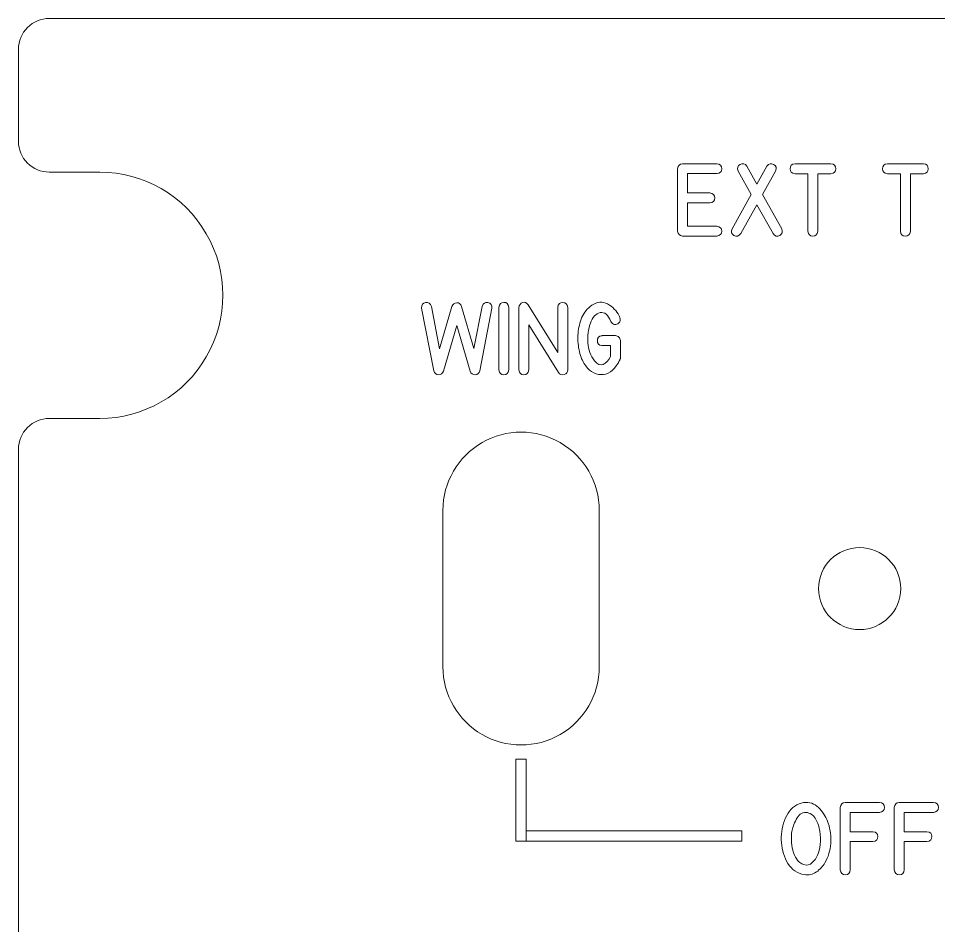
# Model space of a CAD drawing. Header units: millimetres. Extents: x -209 to 236, y -93 to 88.
# Drawn here: x -208.64 to -163.79, y 43.33 to 87.52 of the extents above; entities that cross this region are included whole.
import ezdxf

# ---------------------------------------------------------------- set-up
doc = ezdxf.new("R2010")
doc.units = ezdxf.units.MM
doc.header["$MEASUREMENT"] = 0
doc.layers.add('LED', color=7, linetype='Continuous')

msp = doc.modelspace()

# ---------------------------------------------------------------- linework, layer by layer
at = {"layer": 'LED', "color": 240, "lineweight": 9}
for points in [[(-184.3878, 47.4376), (-183.8878, 47.4376), (-183.8878, 51.4376), (-184.3878, 51.4376), (-184.3878, 47.4376)], [(-183.8878, 47.4376), (-173.3878, 47.4376), (-173.3878, 47.9376), (-183.8878, 47.9376), (-183.8878, 47.4376)]]:
    msp.add_lwpolyline(points, close=True, dxfattribs=at)
at = {"layer": 'LED', "color": 250, "lineweight": 9}
msp.add_ellipse((-167.6378, 59.7476), major_axis=(0, 2), ratio=1, dxfattribs=at)
for points, knots in [([(-64.1878, 86.0226), (-64.188, 86.4206), (-64.3464, 86.8023), (-64.628, 87.0836), (-64.628, 87.0836), (-64.9097, 87.3649), (-65.2897, 87.5228), (-65.6878, 87.5226), (-65.6878, 87.5226), (-65.6878, 87.5226), (-207.1378, 87.5226), (-207.1378, 87.5226), (-207.1378, 87.5226), (-207.5358, 87.5223), (-207.9175, 87.3639), (-208.1988, 87.0823), (-208.1988, 87.0823), (-208.4801, 86.8006), (-208.638, 86.4206), (-208.6378, 86.0226), (-208.6378, 86.0226), (-208.6378, 86.0226), (-208.6378, 81.5351), (-208.6378, 81.5351), (-208.6378, 81.5351), (-208.6375, 81.137), (-208.4791, 80.7553), (-208.1975, 80.474), (-208.1975, 80.474), (-207.9158, 80.1927), (-207.5358, 80.0348), (-207.1378, 80.0351), (-207.1378, 80.0351), (-207.1378, 80.0351), (-204.6753, 80.0351), (-204.6753, 80.0351), (-204.6753, 80.0351), (-202.5317, 80.0351), (-200.5509, 78.8915), (-199.4791, 77.0351), (-199.4791, 77.0351), (-198.4073, 75.1787), (-198.4073, 72.8915), (-199.4791, 71.0351), (-199.4791, 71.0351), (-200.5509, 69.1787), (-202.5317, 68.0351), (-204.6753, 68.0351), (-204.6753, 68.0351), (-204.6753, 68.0351), (-207.1378, 68.0351), (-207.1378, 68.0351), (-207.1378, 68.0351), (-207.5358, 68.0348), (-207.9175, 67.8764), (-208.1988, 67.5948), (-208.1988, 67.5948), (-208.4801, 67.3131), (-208.638, 66.9331), (-208.6378, 66.5351), (-208.6378, 66.5351), (-208.6378, 66.5351), (-208.6378, 24.3851), (-208.6378, 24.3851), (-208.6378, 24.3851), (-208.6375, 23.987), (-208.4791, 23.6053), (-208.1975, 23.324), (-208.1975, 23.324), (-207.9158, 23.0427), (-207.5358, 22.8848), (-207.1378, 22.8851), (-207.1378, 22.8851), (-207.1378, 22.8851), (-204.6753, 22.8851), (-204.6753, 22.8851), (-204.6753, 22.8851), (-202.5317, 22.8851), (-200.5509, 21.7415), (-199.4791, 19.8851), (-199.4791, 19.8851), (-198.4073, 18.0287), (-198.4073, 15.7415), (-199.4791, 13.8851), (-199.4791, 13.8851), (-200.5509, 12.0287), (-202.5317, 10.8851), (-204.6753, 10.8851), (-204.6753, 10.8851), (-204.6753, 10.8851), (-207.1378, 10.8851), (-207.1378, 10.8851), (-207.1378, 10.8851), (-207.5358, 10.8848), (-207.9175, 10.7264), (-208.1988, 10.4448), (-208.1988, 10.4448), (-208.4801, 10.1631), (-208.638, 9.7831), (-208.6378, 9.3851), (-208.6378, 9.3851), (-208.6378, 9.3851), (-208.6378, -70.8649), (-208.6378, -70.8649), (-208.6378, -70.8649), (-208.6375, -71.263), (-208.4791, -71.6447), (-208.1975, -71.926), (-208.1975, -71.926), (-207.9158, -72.2073), (-207.5358, -72.3652), (-207.1378, -72.3649), (-207.1378, -72.3649), (-207.1378, -72.3649), (-204.6753, -72.3649), (-204.6753, -72.3649), (-204.6753, -72.3649), (-202.5317, -72.3649), (-200.5509, -73.5085), (-199.4791, -75.3649), (-199.4791, -75.3649), (-198.4073, -77.2213), (-198.4073, -79.5085), (-199.4791, -81.3649), (-199.4791, -81.3649), (-200.5509, -83.2213), (-202.5317, -84.3649), (-204.6753, -84.3649), (-204.6753, -84.3649), (-204.6753, -84.3649), (-207.1378, -84.3649), (-207.1378, -84.3649), (-207.1378, -84.3649), (-207.5358, -84.3652), (-207.9175, -84.5236), (-208.1988, -84.8052), (-208.1988, -84.8052), (-208.4801, -85.0869), (-208.638, -85.4669), (-208.6378, -85.8649), (-208.6378, -85.8649), (-208.6378, -85.8649), (-208.6378, -90.3524), (-208.6378, -90.3524), (-208.6378, -90.3524), (-208.6375, -90.7505), (-208.4791, -91.1322), (-208.1975, -91.4135), (-208.1975, -91.4135), (-207.9158, -91.6948), (-207.5358, -91.8527), (-207.1378, -91.8524), (-207.1378, -91.8524), (-207.1378, -91.8524), (-65.6878, -91.8524), (-65.6878, -91.8524), (-65.6878, -91.8524), (-65.2897, -91.8522), (-64.908, -91.6938), (-64.6267, -91.4121), (-64.6267, -91.4121), (-64.3454, -91.1305), (-64.1875, -90.7505), (-64.1878, -90.3524), (-64.1878, -90.3524), (-64.1878, -90.3524), (-64.1878, -85.8649), (-64.1878, -85.8649), (-64.1878, -85.8649), (-64.188, -85.4669), (-64.3464, -85.0852), (-64.628, -84.8039), (-64.628, -84.8039), (-64.9097, -84.5226), (-65.2897, -84.3647), (-65.6878, -84.3649), (-65.6878, -84.3649), (-65.6878, -84.3649), (-68.1503, -84.3649), (-68.1503, -84.3649), (-68.1503, -84.3649), (-69.7406, -84.3659), (-71.2661, -83.7352), (-72.3913, -82.6114), (-72.3913, -82.6114), (-73.5165, -81.4876), (-74.1493, -79.9552), (-74.1503, -78.3649), (-74.1503, -78.3649), (-74.1503, -78.3649), (-74.1503, 16.8851), (-74.1503, 16.8851), (-74.1503, 16.8851), (-74.1513, 18.4754), (-73.5205, 20.0009), (-72.3967, 21.1261), (-72.3967, 21.1261), (-71.2729, 22.2514), (-69.7406, 22.8841), (-68.1503, 22.8851), (-68.1503, 22.8851), (-68.1503, 22.8851), (-65.6878, 22.8851), (-65.6878, 22.8851), (-65.6878, 22.8851), (-65.2897, 22.8853), (-64.908, 23.0437), (-64.6267, 23.3254), (-64.6267, 23.3254), (-64.3454, 23.607), (-64.1875, 23.987), (-64.1878, 24.3851), (-64.1878, 24.3851), (-64.1878, 24.3851), (-64.1878, 66.5351), (-64.1878, 66.5351), (-64.1878, 66.5351), (-64.188, 66.9331), (-64.3464, 67.3148), (-64.628, 67.5961), (-64.628, 67.5961), (-64.9097, 67.8774), (-65.2897, 68.0353), (-65.6878, 68.0351), (-65.6878, 68.0351), (-65.6878, 68.0351), (-68.1503, 68.0351), (-68.1503, 68.0351), (-68.1503, 68.0351), (-70.2939, 68.0351), (-72.2746, 69.1787), (-73.3464, 71.0351), (-73.3464, 71.0351), (-74.4182, 72.8915), (-74.4182, 75.1787), (-73.3464, 77.0351), (-73.3464, 77.0351), (-72.2746, 78.8915), (-70.2939, 80.0351), (-68.1503, 80.0351), (-68.1503, 80.0351), (-68.1503, 80.0351), (-65.6878, 80.0351), (-65.6878, 80.0351), (-65.6878, 80.0351), (-65.2897, 80.0353), (-64.908, 80.1937), (-64.6267, 80.4754), (-64.6267, 80.4754), (-64.3454, 80.757), (-64.1875, 81.137), (-64.1878, 81.5351), (-64.1878, 81.5351), (-64.1878, 81.5351), (-64.1878, 86.0226), (-64.1878, 86.0226)], [0, 0, 0, 0, 0.0153846, 0.0153846, 0.0153846, 0.0153846, 0.0307692, 0.0307692, 0.0307692, 0.0307692, 0.0461538, 0.0461538, 0.0461538, 0.0461538, 0.0615385, 0.0615385, 0.0615385, 0.0615385, 0.0769231, 0.0769231, 0.0769231, 0.0769231, 0.0923077, 0.0923077, 0.0923077, 0.0923077, 0.1076923, 0.1076923, 0.1076923, 0.1076923, 0.1230769, 0.1230769, 0.1230769, 0.1230769, 0.1384615, 0.1384615, 0.1384615, 0.1384615, 0.1538462, 0.1538462, 0.1538462, 0.1538462, 0.1692308, 0.1692308, 0.1692308, 0.1692308, 0.1846154, 0.1846154, 0.1846154, 0.1846154, 0.2, 0.2, 0.2, 0.2, 0.2153846, 0.2153846, 0.2153846, 0.2153846, 0.2307692, 0.2307692, 0.2307692, 0.2307692, 0.2461538, 0.2461538, 0.2461538, 0.2461538, 0.2615385, 0.2615385, 0.2615385, 0.2615385, 0.2769231, 0.2769231, 0.2769231, 0.2769231, 0.2923077, 0.2923077, 0.2923077, 0.2923077, 0.3076923, 0.3076923, 0.3076923, 0.3076923, 0.3230769, 0.3230769, 0.3230769, 0.3230769, 0.3384615, 0.3384615, 0.3384615, 0.3384615, 0.3538462, 0.3538462, 0.3538462, 0.3538462, 0.3692308, 0.3692308, 0.3692308, 0.3692308, 0.3846154, 0.3846154, 0.3846154, 0.3846154, 0.4, 0.4, 0.4, 0.4, 0.4153846, 0.4153846, 0.4153846, 0.4153846, 0.4307692, 0.4307692, 0.4307692, 0.4307692, 0.4461538, 0.4461538, 0.4461538, 0.4461538, 0.4615385, 0.4615385, 0.4615385, 0.4615385, 0.4769231, 0.4769231, 0.4769231, 0.4769231, 0.4923077, 0.4923077, 0.4923077, 0.4923077, 0.5076923, 0.5076923, 0.5076923, 0.5076923, 0.5230769, 0.5230769, 0.5230769, 0.5230769, 0.5384615, 0.5384615, 0.5384615, 0.5384615, 0.5538462, 0.5538462, 0.5538462, 0.5538462, 0.5692308, 0.5692308, 0.5692308, 0.5692308, 0.5846154, 0.5846154, 0.5846154, 0.5846154, 0.6, 0.6, 0.6, 0.6, 0.6153846, 0.6153846, 0.6153846, 0.6153846, 0.6307692, 0.6307692, 0.6307692, 0.6307692, 0.6461538, 0.6461538, 0.6461538, 0.6461538, 0.6615385, 0.6615385, 0.6615385, 0.6615385, 0.6769231, 0.6769231, 0.6769231, 0.6769231, 0.6923077, 0.6923077, 0.6923077, 0.6923077, 0.7076923, 0.7076923, 0.7076923, 0.7076923, 0.7230769, 0.7230769, 0.7230769, 0.7230769, 0.7384615, 0.7384615, 0.7384615, 0.7384615, 0.7538462, 0.7538462, 0.7538462, 0.7538462, 0.7692308, 0.7692308, 0.7692308, 0.7692308, 0.7846154, 0.7846154, 0.7846154, 0.7846154, 0.8, 0.8, 0.8, 0.8, 0.8153846, 0.8153846, 0.8153846, 0.8153846, 0.8307692, 0.8307692, 0.8307692, 0.8307692, 0.8461538, 0.8461538, 0.8461538, 0.8461538, 0.8615385, 0.8615385, 0.8615385, 0.8615385, 0.8769231, 0.8769231, 0.8769231, 0.8769231, 0.8923077, 0.8923077, 0.8923077, 0.8923077, 0.9076923, 0.9076923, 0.9076923, 0.9076923, 0.9230769, 0.9230769, 0.9230769, 0.9230769, 0.9384615, 0.9384615, 0.9384615, 0.9384615, 0.9538462, 0.9538462, 0.9538462, 0.9538462, 0.9692308, 0.9692308, 0.9692308, 0.9692308, 1, 1, 1, 1]), ([(-180.3278, 63.5576), (-180.3278, 63.5576), (-180.3278, 55.9376), (-180.3278, 55.9376), (-180.3278, 55.9376), (-180.3278, 54.5764), (-181.0539, 53.3186), (-182.2328, 52.638), (-182.2328, 52.638), (-183.4116, 51.9574), (-184.8639, 51.9574), (-186.0428, 52.638), (-186.0428, 52.638), (-187.2216, 53.3186), (-187.9478, 54.5764), (-187.9478, 55.9376), (-187.9478, 55.9376), (-187.9478, 55.9376), (-187.9478, 63.5576), (-187.9478, 63.5576), (-187.9478, 63.5576), (-187.9478, 64.9188), (-187.2216, 66.1765), (-186.0428, 66.8571), (-186.0428, 66.8571), (-184.8639, 67.5377), (-183.4116, 67.5377), (-182.2328, 66.8571), (-182.2328, 66.8571), (-181.0539, 66.1765), (-180.3278, 64.9188), (-180.3278, 63.5576)], [0, 0, 0, 0, 0.1111111, 0.1111111, 0.1111111, 0.1111111, 0.2222222, 0.2222222, 0.2222222, 0.2222222, 0.3333333, 0.3333333, 0.3333333, 0.3333333, 0.4444444, 0.4444444, 0.4444444, 0.4444444, 0.5555556, 0.5555556, 0.5555556, 0.5555556, 0.6666667, 0.6666667, 0.6666667, 0.6666667, 0.7777778, 0.7777778, 0.7777778, 0.7777778, 1, 1, 1, 1])]:
    msp.add_open_spline(points, degree=3, knots=knots, dxfattribs=at)
at = {"layer": 'LED', "color": 240, "lineweight": 9}
for points, knots in [([(-174.6032, 79.9623), (-174.6032, 79.9623), (-176.0313, 79.9623), (-176.0313, 79.9623), (-176.0313, 79.9623), (-176.0313, 79.9623), (-176.0313, 79.0199), (-176.0313, 79.0199), (-176.0313, 79.0199), (-176.0313, 79.0199), (-174.9424, 79.0199), (-174.9424, 79.0199), (-174.9424, 79.0199), (-174.7796, 78.9958), (-174.6984, 78.914), (-174.699, 78.7747), (-174.699, 78.7747), (-174.6996, 78.6348), (-174.7807, 78.5536), (-174.9424, 78.5307), (-174.9424, 78.5307), (-174.9424, 78.5307), (-176.0313, 78.5307), (-176.0313, 78.5307), (-176.0313, 78.5307), (-176.0313, 78.5307), (-176.0313, 77.3989), (-176.0313, 77.3989), (-176.0313, 77.3989), (-176.0313, 77.3989), (-174.6032, 77.3989), (-174.6032, 77.3989), (-174.6032, 77.3989), (-174.4415, 77.3748), (-174.3604, 77.2942), (-174.3604, 77.1561), (-174.3604, 77.1561), (-174.3604, 77.0185), (-174.4415, 76.9379), (-174.6032, 76.915), (-174.6032, 76.915), (-174.6032, 76.915), (-176.2706, 76.915), (-176.2706, 76.915), (-176.2706, 76.915), (-176.4141, 76.9332), (-176.4958, 77.015), (-176.5152, 77.1596), (-176.5152, 77.1596), (-176.5152, 77.1596), (-176.5152, 80.2016), (-176.5152, 80.2016), (-176.5152, 80.2016), (-176.4934, 80.3533), (-176.4117, 80.4333), (-176.2706, 80.4427), (-176.2706, 80.4427), (-176.2706, 80.4427), (-174.6032, 80.4427), (-174.6032, 80.4427), (-174.6032, 80.4427), (-174.4415, 80.4304), (-174.3604, 80.3492), (-174.361, 80.2005), (-174.361, 80.2005), (-174.3615, 80.0517), (-174.4427, 79.9723), (-174.6032, 79.9623)], [0, 0, 0, 0, 0.0555556, 0.0555556, 0.0555556, 0.0555556, 0.1111111, 0.1111111, 0.1111111, 0.1111111, 0.1666667, 0.1666667, 0.1666667, 0.1666667, 0.2222222, 0.2222222, 0.2222222, 0.2222222, 0.2777778, 0.2777778, 0.2777778, 0.2777778, 0.3333333, 0.3333333, 0.3333333, 0.3333333, 0.3888889, 0.3888889, 0.3888889, 0.3888889, 0.4444444, 0.4444444, 0.4444444, 0.4444444, 0.5, 0.5, 0.5, 0.5, 0.5555556, 0.5555556, 0.5555556, 0.5555556, 0.6111111, 0.6111111, 0.6111111, 0.6111111, 0.6666667, 0.6666667, 0.6666667, 0.6666667, 0.7222222, 0.7222222, 0.7222222, 0.7222222, 0.7777778, 0.7777778, 0.7777778, 0.7777778, 0.8333333, 0.8333333, 0.8333333, 0.8333333, 0.8888889, 0.8888889, 0.8888889, 0.8888889, 1, 1, 1, 1]), ([(-173.8559, 77.2766), (-173.8559, 77.2766), (-172.924, 78.944), (-172.924, 78.944), (-172.924, 78.944), (-172.924, 78.944), (-173.5596, 80.0829), (-173.5596, 80.0829), (-173.5596, 80.0829), (-173.6208, 80.2334), (-173.589, 80.3433), (-173.4649, 80.4127), (-173.4649, 80.4127), (-173.3409, 80.4821), (-173.2309, 80.4509), (-173.1339, 80.3186), (-173.1339, 80.3186), (-173.1339, 80.3186), (-172.6483, 79.442), (-172.6483, 79.442), (-172.6483, 79.442), (-172.6483, 79.442), (-172.1591, 80.3186), (-172.1591, 80.3186), (-172.1591, 80.3186), (-172.0627, 80.4509), (-171.9533, 80.4821), (-171.8304, 80.4133), (-171.8304, 80.4133), (-171.7076, 80.3445), (-171.6752, 80.234), (-171.734, 80.0811), (-171.734, 80.0811), (-171.734, 80.0811), (-172.3678, 78.944), (-172.3678, 78.944), (-172.3678, 78.944), (-172.3678, 78.944), (-171.4377, 77.2766), (-171.4377, 77.2766), (-171.4377, 77.2766), (-171.3754, 77.1249), (-171.4077, 77.0144), (-171.5341, 76.945), (-171.5341, 76.945), (-171.6605, 76.8756), (-171.7687, 76.9079), (-171.8593, 77.0426), (-171.8593, 77.0426), (-171.8593, 77.0426), (-172.6483, 78.4478), (-172.6483, 78.4478), (-172.6483, 78.4478), (-172.6483, 78.4478), (-173.4285, 77.0426), (-173.4285, 77.0426), (-173.4285, 77.0426), (-173.5284, 76.9115), (-173.6402, 76.8797), (-173.7636, 76.9479), (-173.7636, 76.9479), (-173.8871, 77.0155), (-173.9183, 77.1249), (-173.8559, 77.2766)], [0, 0, 0, 0, 0.0588235, 0.0588235, 0.0588235, 0.0588235, 0.1176471, 0.1176471, 0.1176471, 0.1176471, 0.1764706, 0.1764706, 0.1764706, 0.1764706, 0.2352941, 0.2352941, 0.2352941, 0.2352941, 0.2941176, 0.2941176, 0.2941176, 0.2941176, 0.3529412, 0.3529412, 0.3529412, 0.3529412, 0.4117647, 0.4117647, 0.4117647, 0.4117647, 0.4705882, 0.4705882, 0.4705882, 0.4705882, 0.5294118, 0.5294118, 0.5294118, 0.5294118, 0.5882353, 0.5882353, 0.5882353, 0.5882353, 0.6470588, 0.6470588, 0.6470588, 0.6470588, 0.7058824, 0.7058824, 0.7058824, 0.7058824, 0.7647059, 0.7647059, 0.7647059, 0.7647059, 0.8235294, 0.8235294, 0.8235294, 0.8235294, 0.8823529, 0.8823529, 0.8823529, 0.8823529, 1, 1, 1, 1]), ([(-170.156, 77.1561), (-170.156, 77.1561), (-170.156, 79.9571), (-170.156, 79.9571), (-170.156, 79.9571), (-170.156, 79.9571), (-170.788, 79.9571), (-170.788, 79.9571), (-170.788, 79.9571), (-170.9486, 79.9694), (-171.0291, 80.0505), (-171.0285, 80.1987), (-171.0285, 80.1987), (-171.0279, 80.3475), (-170.9474, 80.4292), (-170.788, 80.4427), (-170.788, 80.4427), (-170.788, 80.4427), (-169.0395, 80.4427), (-169.0395, 80.4427), (-169.0395, 80.4427), (-168.8813, 80.4304), (-168.8014, 80.3486), (-168.8008, 80.1987), (-168.8008, 80.1987), (-168.8002, 80.0494), (-168.8801, 79.9682), (-169.0395, 79.9571), (-169.0395, 79.9571), (-169.0395, 79.9571), (-169.6698, 79.9571), (-169.6698, 79.9571), (-169.6698, 79.9571), (-169.6698, 79.9571), (-169.6698, 77.1561), (-169.6698, 77.1561), (-169.6698, 77.1561), (-169.6962, 76.9932), (-169.7809, 76.9126), (-169.9243, 76.915), (-169.9243, 76.915), (-170.0672, 76.9174), (-170.1442, 76.9979), (-170.156, 77.1561)], [0, 0, 0, 0, 0.0833333, 0.0833333, 0.0833333, 0.0833333, 0.1666667, 0.1666667, 0.1666667, 0.1666667, 0.25, 0.25, 0.25, 0.25, 0.3333333, 0.3333333, 0.3333333, 0.3333333, 0.4166667, 0.4166667, 0.4166667, 0.4166667, 0.5, 0.5, 0.5, 0.5, 0.5833333, 0.5833333, 0.5833333, 0.5833333, 0.6666667, 0.6666667, 0.6666667, 0.6666667, 0.75, 0.75, 0.75, 0.75, 0.8333333, 0.8333333, 0.8333333, 0.8333333, 1, 1, 1, 1]), ([(-165.65, 77.1561), (-165.65, 77.1561), (-165.65, 79.9571), (-165.65, 79.9571), (-165.65, 79.9571), (-165.65, 79.9571), (-166.282, 79.9571), (-166.282, 79.9571), (-166.282, 79.9571), (-166.4426, 79.9694), (-166.5231, 80.0505), (-166.5225, 80.1987), (-166.5225, 80.1987), (-166.5219, 80.3475), (-166.4414, 80.4292), (-166.282, 80.4427), (-166.282, 80.4427), (-166.282, 80.4427), (-164.5335, 80.4427), (-164.5335, 80.4427), (-164.5335, 80.4427), (-164.3753, 80.4304), (-164.2954, 80.3486), (-164.2948, 80.1987), (-164.2948, 80.1987), (-164.2942, 80.0494), (-164.3741, 79.9682), (-164.5335, 79.9571), (-164.5335, 79.9571), (-164.5335, 79.9571), (-165.1638, 79.9571), (-165.1638, 79.9571), (-165.1638, 79.9571), (-165.1638, 79.9571), (-165.1638, 77.1561), (-165.1638, 77.1561), (-165.1638, 77.1561), (-165.1902, 76.9932), (-165.2749, 76.9126), (-165.4183, 76.915), (-165.4183, 76.915), (-165.5612, 76.9174), (-165.6382, 76.9979), (-165.65, 77.1561)], [0, 0, 0, 0, 0.0833333, 0.0833333, 0.0833333, 0.0833333, 0.1666667, 0.1666667, 0.1666667, 0.1666667, 0.25, 0.25, 0.25, 0.25, 0.3333333, 0.3333333, 0.3333333, 0.3333333, 0.4166667, 0.4166667, 0.4166667, 0.4166667, 0.5, 0.5, 0.5, 0.5, 0.5833333, 0.5833333, 0.5833333, 0.5833333, 0.6666667, 0.6666667, 0.6666667, 0.6666667, 0.75, 0.75, 0.75, 0.75, 0.8333333, 0.8333333, 0.8333333, 0.8333333, 1, 1, 1, 1]), ([(-187.0411, 73.4948), (-187.0411, 73.4948), (-186.4378, 71.4346), (-186.4378, 71.4346), (-186.4378, 71.4346), (-186.4378, 71.4346), (-186.0351, 73.4948), (-186.0351, 73.4948), (-186.0351, 73.4948), (-185.9869, 73.65), (-185.8922, 73.713), (-185.7517, 73.6841), (-185.7517, 73.6841), (-185.6106, 73.6553), (-185.5465, 73.5619), (-185.5577, 73.4037), (-185.5577, 73.4037), (-185.5577, 73.4037), (-186.1538, 70.3616), (-186.1538, 70.3616), (-186.1538, 70.3616), (-186.1903, 70.2341), (-186.2656, 70.1682), (-186.3784, 70.1635), (-186.3784, 70.1635), (-186.4913, 70.1588), (-186.5736, 70.217), (-186.6242, 70.3375), (-186.6242, 70.3375), (-186.6242, 70.3375), (-187.2751, 72.5594), (-187.2751, 72.5594), (-187.2751, 72.5594), (-187.2751, 72.5594), (-187.9212, 70.3375), (-187.9212, 70.3375), (-187.9212, 70.3375), (-187.9735, 70.2135), (-188.0547, 70.1553), (-188.164, 70.1635), (-188.164, 70.1635), (-188.2728, 70.1717), (-188.3498, 70.2376), (-188.3945, 70.3616), (-188.3945, 70.3616), (-188.3945, 70.3616), (-188.9907, 73.4037), (-188.9907, 73.4037), (-188.9907, 73.4037), (-188.9907, 73.5677), (-188.9254, 73.6624), (-188.7943, 73.6871), (-188.7943, 73.6871), (-188.6632, 73.7118), (-188.568, 73.6477), (-188.5086, 73.4948), (-188.5086, 73.4948), (-188.5086, 73.4948), (-188.1105, 71.4311), (-188.1105, 71.4311), (-188.1105, 71.4311), (-188.1105, 71.4311), (-187.5079, 73.4948), (-187.5079, 73.4948), (-187.5079, 73.4948), (-187.4585, 73.6083), (-187.3791, 73.6671), (-187.2709, 73.6706), (-187.2709, 73.6706), (-187.1622, 73.6741), (-187.0857, 73.6154), (-187.0411, 73.4948)], [0, 0, 0, 0, 0.0526316, 0.0526316, 0.0526316, 0.0526316, 0.1052632, 0.1052632, 0.1052632, 0.1052632, 0.1578947, 0.1578947, 0.1578947, 0.1578947, 0.2105263, 0.2105263, 0.2105263, 0.2105263, 0.2631579, 0.2631579, 0.2631579, 0.2631579, 0.3157895, 0.3157895, 0.3157895, 0.3157895, 0.3684211, 0.3684211, 0.3684211, 0.3684211, 0.4210526, 0.4210526, 0.4210526, 0.4210526, 0.4736842, 0.4736842, 0.4736842, 0.4736842, 0.5263158, 0.5263158, 0.5263158, 0.5263158, 0.5789474, 0.5789474, 0.5789474, 0.5789474, 0.6315789, 0.6315789, 0.6315789, 0.6315789, 0.6842105, 0.6842105, 0.6842105, 0.6842105, 0.7368421, 0.7368421, 0.7368421, 0.7368421, 0.7894737, 0.7894737, 0.7894737, 0.7894737, 0.8421053, 0.8421053, 0.8421053, 0.8421053, 0.8947368, 0.8947368, 0.8947368, 0.8947368, 1, 1, 1, 1]), ([(-184.7345, 70.401), (-184.7598, 70.2393), (-184.8415, 70.1588), (-184.9797, 70.1594), (-184.9797, 70.1594), (-185.1185, 70.16), (-185.1996, 70.2405), (-185.2237, 70.401), (-185.2237, 70.401), (-185.2237, 70.401), (-185.2237, 73.4466), (-185.2237, 73.4466), (-185.2237, 73.4466), (-185.1996, 73.6083), (-185.1185, 73.69), (-184.9797, 73.6906), (-184.9797, 73.6906), (-184.8415, 73.6912), (-184.7598, 73.6095), (-184.7345, 73.4466), (-184.7345, 73.4466), (-184.7345, 73.4466), (-184.7345, 70.401), (-184.7345, 70.401)], [0, 0, 0, 0, 0.1428571, 0.1428571, 0.1428571, 0.1428571, 0.2857143, 0.2857143, 0.2857143, 0.2857143, 0.4285714, 0.4285714, 0.4285714, 0.4285714, 0.5714286, 0.5714286, 0.5714286, 0.5714286, 0.7142857, 0.7142857, 0.7142857, 0.7142857, 1, 1, 1, 1]), ([(-181.8666, 70.401), (-181.8666, 70.2805), (-181.9248, 70.2041), (-182.0412, 70.1711), (-182.0412, 70.1711), (-182.1582, 70.1388), (-182.2481, 70.1729), (-182.3128, 70.274), (-182.3128, 70.274), (-182.3128, 70.274), (-183.7598, 72.5941), (-183.7598, 72.5941), (-183.7598, 72.5941), (-183.7598, 72.5941), (-183.7598, 70.401), (-183.7598, 70.401), (-183.7598, 70.401), (-183.785, 70.2405), (-183.8662, 70.16), (-184.0032, 70.16), (-184.0032, 70.16), (-184.1407, 70.16), (-184.2213, 70.2405), (-184.2454, 70.401), (-184.2454, 70.401), (-184.2454, 70.401), (-184.2454, 73.4431), (-184.2454, 73.4431), (-184.2454, 73.4431), (-184.2283, 73.5624), (-184.1672, 73.6412), (-184.062, 73.6794), (-184.062, 73.6794), (-183.9567, 73.7171), (-183.8691, 73.6812), (-183.7991, 73.5724), (-183.7991, 73.5724), (-183.7991, 73.5724), (-182.3522, 71.2489), (-182.3522, 71.2489), (-182.3522, 71.2489), (-182.3522, 71.2489), (-182.3522, 73.4431), (-182.3522, 73.4431), (-182.3522, 73.4431), (-182.3304, 73.6071), (-182.247, 73.6888), (-182.1017, 73.6871), (-182.1017, 73.6871), (-181.9565, 73.6853), (-181.8783, 73.6042), (-181.8666, 73.4431), (-181.8666, 73.4431), (-181.8666, 73.4431), (-181.8666, 70.401), (-181.8666, 70.401)], [0, 0, 0, 0, 0.0666667, 0.0666667, 0.0666667, 0.0666667, 0.1333333, 0.1333333, 0.1333333, 0.1333333, 0.2, 0.2, 0.2, 0.2, 0.2666667, 0.2666667, 0.2666667, 0.2666667, 0.3333333, 0.3333333, 0.3333333, 0.3333333, 0.4, 0.4, 0.4, 0.4, 0.4666667, 0.4666667, 0.4666667, 0.4666667, 0.5333333, 0.5333333, 0.5333333, 0.5333333, 0.6, 0.6, 0.6, 0.6, 0.6666667, 0.6666667, 0.6666667, 0.6666667, 0.7333333, 0.7333333, 0.7333333, 0.7333333, 0.8, 0.8, 0.8, 0.8, 0.8666667, 0.8666667, 0.8666667, 0.8666667, 1, 1, 1, 1]), ([(-180.1938, 71.5846), (-180.1938, 71.5846), (-180.2091, 71.5863), (-180.2091, 71.5863), (-180.2091, 71.5863), (-180.3497, 71.6034), (-180.4196, 71.6834), (-180.4196, 71.8256), (-180.4196, 71.8256), (-180.4196, 71.9679), (-180.3497, 72.0479), (-180.2091, 72.0649), (-180.2091, 72.0649), (-180.2091, 72.0649), (-180.1938, 72.0685), (-180.1938, 72.0685), (-180.1938, 72.0685), (-180.1938, 72.0685), (-180.1786, 72.0685), (-180.1786, 72.0685), (-180.1786, 72.0685), (-180.1786, 72.0685), (-179.543, 72.0685), (-179.543, 72.0685), (-179.543, 72.0685), (-179.476, 72.0685), (-179.4189, 72.0449), (-179.3713, 71.9973), (-179.3713, 71.9973), (-179.3237, 71.9497), (-179.3002, 71.8921), (-179.3002, 71.8256), (-179.3002, 71.8256), (-179.3002, 71.8256), (-179.3002, 70.9525), (-179.3002, 70.9525), (-179.3002, 70.9525), (-179.3002, 70.9525), (-179.3207, 70.9078), (-179.3207, 70.9078), (-179.3207, 70.9078), (-179.3207, 70.9078), (-179.3325, 70.8802), (-179.3325, 70.8802), (-179.3325, 70.8802), (-179.3325, 70.8802), (-179.3448, 70.8543), (-179.3448, 70.8543), (-179.3448, 70.8543), (-179.3448, 70.8543), (-179.3584, 70.8285), (-179.3584, 70.8285), (-179.3584, 70.8285), (-179.3584, 70.8285), (-179.3725, 70.8026), (-179.3725, 70.8026), (-179.3725, 70.8026), (-179.3725, 70.8026), (-179.3842, 70.7767), (-179.3842, 70.7767), (-179.3842, 70.7767), (-179.3842, 70.7767), (-179.3984, 70.7509), (-179.3984, 70.7509), (-179.3984, 70.7509), (-179.3984, 70.7509), (-179.4136, 70.725), (-179.4136, 70.725), (-179.4136, 70.725), (-179.6365, 70.3464), (-179.9134, 70.1611), (-180.2438, 70.1694), (-180.2438, 70.1694), (-180.5748, 70.1782), (-180.8524, 70.3652), (-181.0775, 70.7303), (-181.0775, 70.7303), (-181.1845, 70.9037), (-181.2633, 71.1207), (-181.3151, 71.3823), (-181.3151, 71.3823), (-181.3668, 71.6434), (-181.3827, 71.9103), (-181.3615, 72.1831), (-181.3615, 72.1831), (-181.3409, 72.4559), (-181.2774, 72.7152), (-181.1716, 72.9616), (-181.1716, 72.9616), (-181.0652, 73.2079), (-180.9064, 73.4037), (-180.6954, 73.5483), (-180.6954, 73.5483), (-180.4308, 73.7277), (-180.1739, 73.7482), (-179.9234, 73.6112), (-179.9234, 73.6112), (-179.6729, 73.4737), (-179.486, 73.2814), (-179.3619, 73.0333), (-179.3619, 73.0333), (-179.3619, 73.0333), (-179.3484, 73.0057), (-179.3484, 73.0057), (-179.3484, 73.0057), (-179.3484, 73.0057), (-179.3378, 72.9815), (-179.3378, 72.9815), (-179.3378, 72.9815), (-179.3378, 72.9815), (-179.3243, 72.9557), (-179.3243, 72.9557), (-179.3243, 72.9557), (-179.2849, 72.8469), (-179.3002, 72.7575), (-179.369, 72.6887), (-179.369, 72.6887), (-179.4354, 72.6235), (-179.5077, 72.5988), (-179.5859, 72.6153), (-179.5859, 72.6153), (-179.6641, 72.6323), (-179.7241, 72.6782), (-179.767, 72.754), (-179.767, 72.754), (-179.901, 73.0874), (-180.0739, 73.2326), (-180.2862, 73.1897), (-180.2862, 73.1897), (-180.4978, 73.1473), (-180.6566, 72.9739), (-180.7624, 72.6699), (-180.7624, 72.6699), (-180.8659, 72.376), (-180.9064, 72.0596), (-180.8847, 71.7216), (-180.8847, 71.7216), (-180.8629, 71.3835), (-180.7524, 71.0883), (-180.5537, 70.8373), (-180.5537, 70.8373), (-180.4173, 70.6615), (-180.2785, 70.6051), (-180.1368, 70.668), (-180.1368, 70.668), (-179.9957, 70.7315), (-179.8846, 70.849), (-179.8029, 71.0213), (-179.8029, 71.0213), (-179.8029, 71.0213), (-179.784, 71.0589), (-179.784, 71.0589), (-179.784, 71.0589), (-179.784, 71.0589), (-179.784, 71.5846), (-179.784, 71.5846), (-179.784, 71.5846), (-179.784, 71.5846), (-180.1938, 71.5846), (-180.1938, 71.5846)], [0, 0, 0, 0, 0.0243902, 0.0243902, 0.0243902, 0.0243902, 0.0487805, 0.0487805, 0.0487805, 0.0487805, 0.0731707, 0.0731707, 0.0731707, 0.0731707, 0.097561, 0.097561, 0.097561, 0.097561, 0.1219512, 0.1219512, 0.1219512, 0.1219512, 0.1463415, 0.1463415, 0.1463415, 0.1463415, 0.1707317, 0.1707317, 0.1707317, 0.1707317, 0.195122, 0.195122, 0.195122, 0.195122, 0.2195122, 0.2195122, 0.2195122, 0.2195122, 0.2439024, 0.2439024, 0.2439024, 0.2439024, 0.2682927, 0.2682927, 0.2682927, 0.2682927, 0.2926829, 0.2926829, 0.2926829, 0.2926829, 0.3170732, 0.3170732, 0.3170732, 0.3170732, 0.3414634, 0.3414634, 0.3414634, 0.3414634, 0.3658537, 0.3658537, 0.3658537, 0.3658537, 0.3902439, 0.3902439, 0.3902439, 0.3902439, 0.4146341, 0.4146341, 0.4146341, 0.4146341, 0.4390244, 0.4390244, 0.4390244, 0.4390244, 0.4634146, 0.4634146, 0.4634146, 0.4634146, 0.4878049, 0.4878049, 0.4878049, 0.4878049, 0.5121951, 0.5121951, 0.5121951, 0.5121951, 0.5365854, 0.5365854, 0.5365854, 0.5365854, 0.5609756, 0.5609756, 0.5609756, 0.5609756, 0.5853659, 0.5853659, 0.5853659, 0.5853659, 0.6097561, 0.6097561, 0.6097561, 0.6097561, 0.6341463, 0.6341463, 0.6341463, 0.6341463, 0.6585366, 0.6585366, 0.6585366, 0.6585366, 0.6829268, 0.6829268, 0.6829268, 0.6829268, 0.7073171, 0.7073171, 0.7073171, 0.7073171, 0.7317073, 0.7317073, 0.7317073, 0.7317073, 0.7560976, 0.7560976, 0.7560976, 0.7560976, 0.7804878, 0.7804878, 0.7804878, 0.7804878, 0.804878, 0.804878, 0.804878, 0.804878, 0.8292683, 0.8292683, 0.8292683, 0.8292683, 0.8536585, 0.8536585, 0.8536585, 0.8536585, 0.8780488, 0.8780488, 0.8780488, 0.8780488, 0.902439, 0.902439, 0.902439, 0.902439, 0.9268293, 0.9268293, 0.9268293, 0.9268293, 0.9512195, 0.9512195, 0.9512195, 0.9512195, 1, 1, 1, 1]), ([(-169.1659, 48.3149), (-169.0606, 47.9968), (-169.0206, 47.667), (-169.0465, 47.3248), (-169.0465, 47.3248), (-169.0724, 46.9826), (-169.1664, 46.6704), (-169.3281, 46.3876), (-169.3281, 46.3876), (-169.4304, 46.2118), (-169.5698, 46.0625), (-169.7468, 45.9396), (-169.7468, 45.9396), (-169.9237, 45.8167), (-170.1189, 45.7738), (-170.3324, 45.8108), (-170.3324, 45.8108), (-170.6804, 45.8714), (-170.9468, 46.0531), (-171.1314, 46.3547), (-171.1314, 46.3547), (-171.3166, 46.6569), (-171.4224, 46.9932), (-171.4495, 47.3636), (-171.4495, 47.3636), (-171.4765, 47.734), (-171.4265, 48.0944), (-171.2995, 48.446), (-171.2995, 48.446), (-171.1725, 48.7976), (-170.9703, 49.0528), (-170.6922, 49.2127), (-170.6922, 49.2127), (-170.5569, 49.2909), (-170.4147, 49.3297), (-170.2671, 49.3297), (-170.2671, 49.3297), (-169.9843, 49.3297), (-169.7538, 49.2233), (-169.5745, 49.0104), (-169.5745, 49.0104), (-169.3952, 48.797), (-169.2593, 48.5654), (-169.1659, 48.3149)], [0, 0, 0, 0, 0.0833333, 0.0833333, 0.0833333, 0.0833333, 0.1666667, 0.1666667, 0.1666667, 0.1666667, 0.25, 0.25, 0.25, 0.25, 0.3333333, 0.3333333, 0.3333333, 0.3333333, 0.4166667, 0.4166667, 0.4166667, 0.4166667, 0.5, 0.5, 0.5, 0.5, 0.5833333, 0.5833333, 0.5833333, 0.5833333, 0.6666667, 0.6666667, 0.6666667, 0.6666667, 0.75, 0.75, 0.75, 0.75, 0.8333333, 0.8333333, 0.8333333, 0.8333333, 1, 1, 1, 1]), ([(-168.5838, 46.0466), (-168.5838, 46.0466), (-168.5838, 49.0851), (-168.5838, 49.0851), (-168.5838, 49.0851), (-168.5632, 49.2368), (-168.4815, 49.3185), (-168.3392, 49.3297), (-168.3392, 49.3297), (-168.3392, 49.3297), (-166.6718, 49.3297), (-166.6718, 49.3297), (-166.6718, 49.3297), (-166.5125, 49.3174), (-166.4325, 49.2356), (-166.4325, 49.0857), (-166.4325, 49.0857), (-166.4325, 48.9364), (-166.5136, 48.8558), (-166.6753, 48.8458), (-166.6753, 48.8458), (-166.6753, 48.8458), (-168.0999, 48.8458), (-168.0999, 48.8458), (-168.0999, 48.8458), (-168.0999, 48.8458), (-168.0999, 47.9033), (-168.0999, 47.9033), (-168.0999, 47.9033), (-168.0999, 47.9033), (-166.9887, 47.9033), (-166.9887, 47.9033), (-166.9887, 47.9033), (-166.8305, 47.8922), (-166.75, 47.8146), (-166.7476, 47.6711), (-166.7476, 47.6711), (-166.7453, 47.5276), (-166.8258, 47.4436), (-166.9887, 47.4195), (-166.9887, 47.4195), (-166.9887, 47.4195), (-168.0999, 47.4195), (-168.0999, 47.4195), (-168.0999, 47.4195), (-168.0999, 47.4195), (-168.0999, 46.0466), (-168.0999, 46.0466), (-168.0999, 46.0466), (-168.1111, 45.8884), (-168.1893, 45.8079), (-168.3333, 45.8055), (-168.3333, 45.8055), (-168.4774, 45.8032), (-168.5609, 45.8837), (-168.5838, 46.0466)], [0, 0, 0, 0, 0.0666667, 0.0666667, 0.0666667, 0.0666667, 0.1333333, 0.1333333, 0.1333333, 0.1333333, 0.2, 0.2, 0.2, 0.2, 0.2666667, 0.2666667, 0.2666667, 0.2666667, 0.3333333, 0.3333333, 0.3333333, 0.3333333, 0.4, 0.4, 0.4, 0.4, 0.4666667, 0.4666667, 0.4666667, 0.4666667, 0.5333333, 0.5333333, 0.5333333, 0.5333333, 0.6, 0.6, 0.6, 0.6, 0.6666667, 0.6666667, 0.6666667, 0.6666667, 0.7333333, 0.7333333, 0.7333333, 0.7333333, 0.8, 0.8, 0.8, 0.8, 0.8666667, 0.8666667, 0.8666667, 0.8666667, 1, 1, 1, 1]), ([(-165.9504, 46.0466), (-165.9504, 46.0466), (-165.9504, 49.0851), (-165.9504, 49.0851), (-165.9504, 49.0851), (-165.9298, 49.2368), (-165.8481, 49.3185), (-165.7058, 49.3297), (-165.7058, 49.3297), (-165.7058, 49.3297), (-164.0384, 49.3297), (-164.0384, 49.3297), (-164.0384, 49.3297), (-163.8791, 49.3174), (-163.7991, 49.2356), (-163.7991, 49.0857), (-163.7991, 49.0857), (-163.7991, 48.9364), (-163.8802, 48.8558), (-164.0419, 48.8458), (-164.0419, 48.8458), (-164.0419, 48.8458), (-165.4665, 48.8458), (-165.4665, 48.8458), (-165.4665, 48.8458), (-165.4665, 48.8458), (-165.4665, 47.9033), (-165.4665, 47.9033), (-165.4665, 47.9033), (-165.4665, 47.9033), (-164.3553, 47.9033), (-164.3553, 47.9033), (-164.3553, 47.9033), (-164.1971, 47.8922), (-164.1166, 47.8146), (-164.1142, 47.6711), (-164.1142, 47.6711), (-164.1119, 47.5276), (-164.1924, 47.4436), (-164.3553, 47.4195), (-164.3553, 47.4195), (-164.3553, 47.4195), (-165.4665, 47.4195), (-165.4665, 47.4195), (-165.4665, 47.4195), (-165.4665, 47.4195), (-165.4665, 46.0466), (-165.4665, 46.0466), (-165.4665, 46.0466), (-165.4777, 45.8884), (-165.5559, 45.8079), (-165.6999, 45.8055), (-165.6999, 45.8055), (-165.844, 45.8032), (-165.9275, 45.8837), (-165.9504, 46.0466)], [0, 0, 0, 0, 0.0666667, 0.0666667, 0.0666667, 0.0666667, 0.1333333, 0.1333333, 0.1333333, 0.1333333, 0.2, 0.2, 0.2, 0.2, 0.2666667, 0.2666667, 0.2666667, 0.2666667, 0.3333333, 0.3333333, 0.3333333, 0.3333333, 0.4, 0.4, 0.4, 0.4, 0.4666667, 0.4666667, 0.4666667, 0.4666667, 0.5333333, 0.5333333, 0.5333333, 0.5333333, 0.6, 0.6, 0.6, 0.6, 0.6666667, 0.6666667, 0.6666667, 0.6666667, 0.7333333, 0.7333333, 0.7333333, 0.7333333, 0.8, 0.8, 0.8, 0.8, 0.8666667, 0.8666667, 0.8666667, 0.8666667, 1, 1, 1, 1]), ([(-170.253, 48.8405), (-170.4641, 48.8405), (-170.624, 48.7271), (-170.7327, 48.4995), (-170.7327, 48.4995), (-170.8415, 48.272), (-170.9097, 48.078), (-170.9385, 47.9174), (-170.9385, 47.9174), (-170.9603, 47.7999), (-170.9685, 47.6582), (-170.9626, 47.4918), (-170.9626, 47.4918), (-170.9568, 47.3254), (-170.9326, 47.1608), (-170.8903, 46.9985), (-170.8903, 46.9985), (-170.848, 46.8356), (-170.7839, 46.6892), (-170.6992, 46.5593), (-170.6992, 46.5593), (-170.614, 46.4288), (-170.5029, 46.3423), (-170.3653, 46.3), (-170.3653, 46.3), (-170.2042, 46.2494), (-170.0654, 46.2812), (-169.949, 46.3952), (-169.949, 46.3952), (-169.8326, 46.5099), (-169.7444, 46.631), (-169.6844, 46.7598), (-169.6844, 46.7598), (-169.6239, 46.8921), (-169.5821, 47.0649), (-169.5598, 47.2801), (-169.5598, 47.2801), (-169.5374, 47.4947), (-169.5427, 47.7093), (-169.5751, 47.9233), (-169.5751, 47.9233), (-169.608, 48.1373), (-169.6721, 48.3302), (-169.7673, 48.5019), (-169.7673, 48.5019), (-169.8626, 48.6735), (-169.9984, 48.7829), (-170.1736, 48.8299), (-170.1736, 48.8299), (-170.1965, 48.837), (-170.223, 48.8405), (-170.253, 48.8405)], [0, 0, 0, 0, 0.0714286, 0.0714286, 0.0714286, 0.0714286, 0.1428571, 0.1428571, 0.1428571, 0.1428571, 0.2142857, 0.2142857, 0.2142857, 0.2142857, 0.2857143, 0.2857143, 0.2857143, 0.2857143, 0.3571429, 0.3571429, 0.3571429, 0.3571429, 0.4285714, 0.4285714, 0.4285714, 0.4285714, 0.5, 0.5, 0.5, 0.5, 0.5714286, 0.5714286, 0.5714286, 0.5714286, 0.6428571, 0.6428571, 0.6428571, 0.6428571, 0.7142857, 0.7142857, 0.7142857, 0.7142857, 0.7857143, 0.7857143, 0.7857143, 0.7857143, 0.8571429, 0.8571429, 0.8571429, 0.8571429, 1, 1, 1, 1])]:
    msp.add_open_spline(points, degree=3, knots=knots, dxfattribs=at)

doc.saveas('drawing.dxf')
